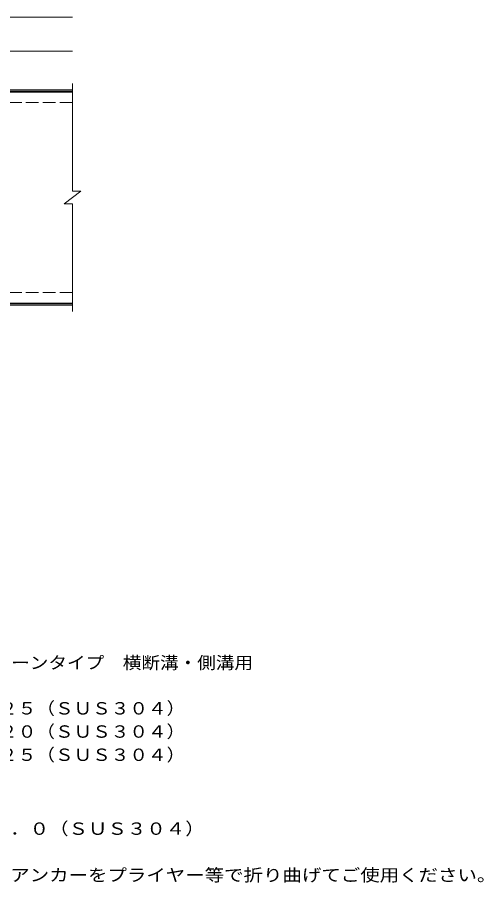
# Model space of a CAD drawing. Units: millimetres, scale not verified. Extents: x -1600 to 1672, y -1371 to 1127.
# Drawn here: x 568 to 1672, y -957 to 1093 of the extents above; entities that cross this region are included whole.
import ezdxf
from ezdxf.enums import TextEntityAlignment as Align

# ---------------------------------------------------------------- set-up
doc = ezdxf.new("R2010")
doc.units = ezdxf.units.MM
doc.header["$LTSCALE"] = 10
doc.linetypes.add('DASHED3', pattern=[4, 3, -1])
for name, color, linetype, lineweight in [('C-1', 2, 'Continuous', 9), ('C-2', 3, 'Continuous', 9), ('C-4', 7, 'Continuous', 9), ('D-5', 7, 'Continuous', 9)]:
    doc.layers.add(name, color=color, linetype=linetype, lineweight=lineweight)
doc.styles.add('ＭＳ ゴシック', font='')
doc.styles.get('ＭＳ ゴシック').set_extended_font_data('MS Gothic')

msp = doc.modelspace()

# ---------------------------------------------------------------- linework, layer by layer
at = {"layer": 'C-1'}
for p, q in [((698.76, 920.81), (-606.24, 920.81)), ((698.76, 917.81), (-606.24, 917.81)), ((698.76, 413.81), (-606.24, 413.81)), ((698.76, 410.81), (-606.24, 410.81))]:
    msp.add_line(p, q, dxfattribs=at)
at = {"layer": 'C-1', "linetype": 'DASHED3'}
for p, q in [((698.76, 890.81), (-606.24, 890.81)), ((698.76, 440.81), (-606.24, 440.81))]:
    msp.add_line(p, q, dxfattribs=at)
at = {"layer": 'C-2'}
for p, q in [((698.76, 935.81), (698.76, 680.81)), ((698.76, 915.81), (540.76, 915.81)), ((678.76, 650.81), (718.76, 680.81)), ((698.76, 680.81), (718.76, 680.81)), ((678.76, 650.81), (698.76, 650.81)), ((698.76, 650.81), (698.76, 395.81)), ((698.76, 415.81), (540.76, 415.81))]:
    msp.add_line(p, q, dxfattribs=at)
at = {"layer": 'C-4'}
for p, q in [((-606.24, 1092.81), (698.76, 1092.81)), ((-606.24, 1012.81), (698.76, 1012.81))]:
    msp.add_line(p, q, dxfattribs=at)

# ---------------------------------------------------------------- texts
at = {"layer": 'D-5', "color": 2, "style": 'ＭＳ ゴシック'}
for s, width, p in [('ステンレス製グレーチング\u3000プレーンタイプ\u3000横断溝・側溝用', 1.1, (-106.33, -459.45)), ('材質：メインバー\u3000ＦＢ４×２５（ＳＵＳ３０４）', 1.1, (-46.62, -567.45)), ('\u3000\u3000\u3000クロスバー\u3000ＦＢ３×２０（ＳＵＳ３０４）', 1.1, (-46.62, -622.46)), ('\u3000\u3000\u3000サイドバー\u3000ＦＢ４×２５（ＳＵＳ３０４）', 1.1, (-46.62, -677.46)), ('材質：ステンレス鋼板ｔ＝３．０（ＳＵＳ３０４）', 1.15, (-46.62, -852.45)), ('施工場所の状況に合わせて、アンカーをプライヤー等で折り曲げてご使用ください。', 1.15, (-46.62, -962.45))]:
    msp.add_text(s, height=29.33, dxfattribs=dict(at, width=width)).set_placement(p, align=Align.BOTTOM_LEFT)

doc.saveas('drawing.dxf')
